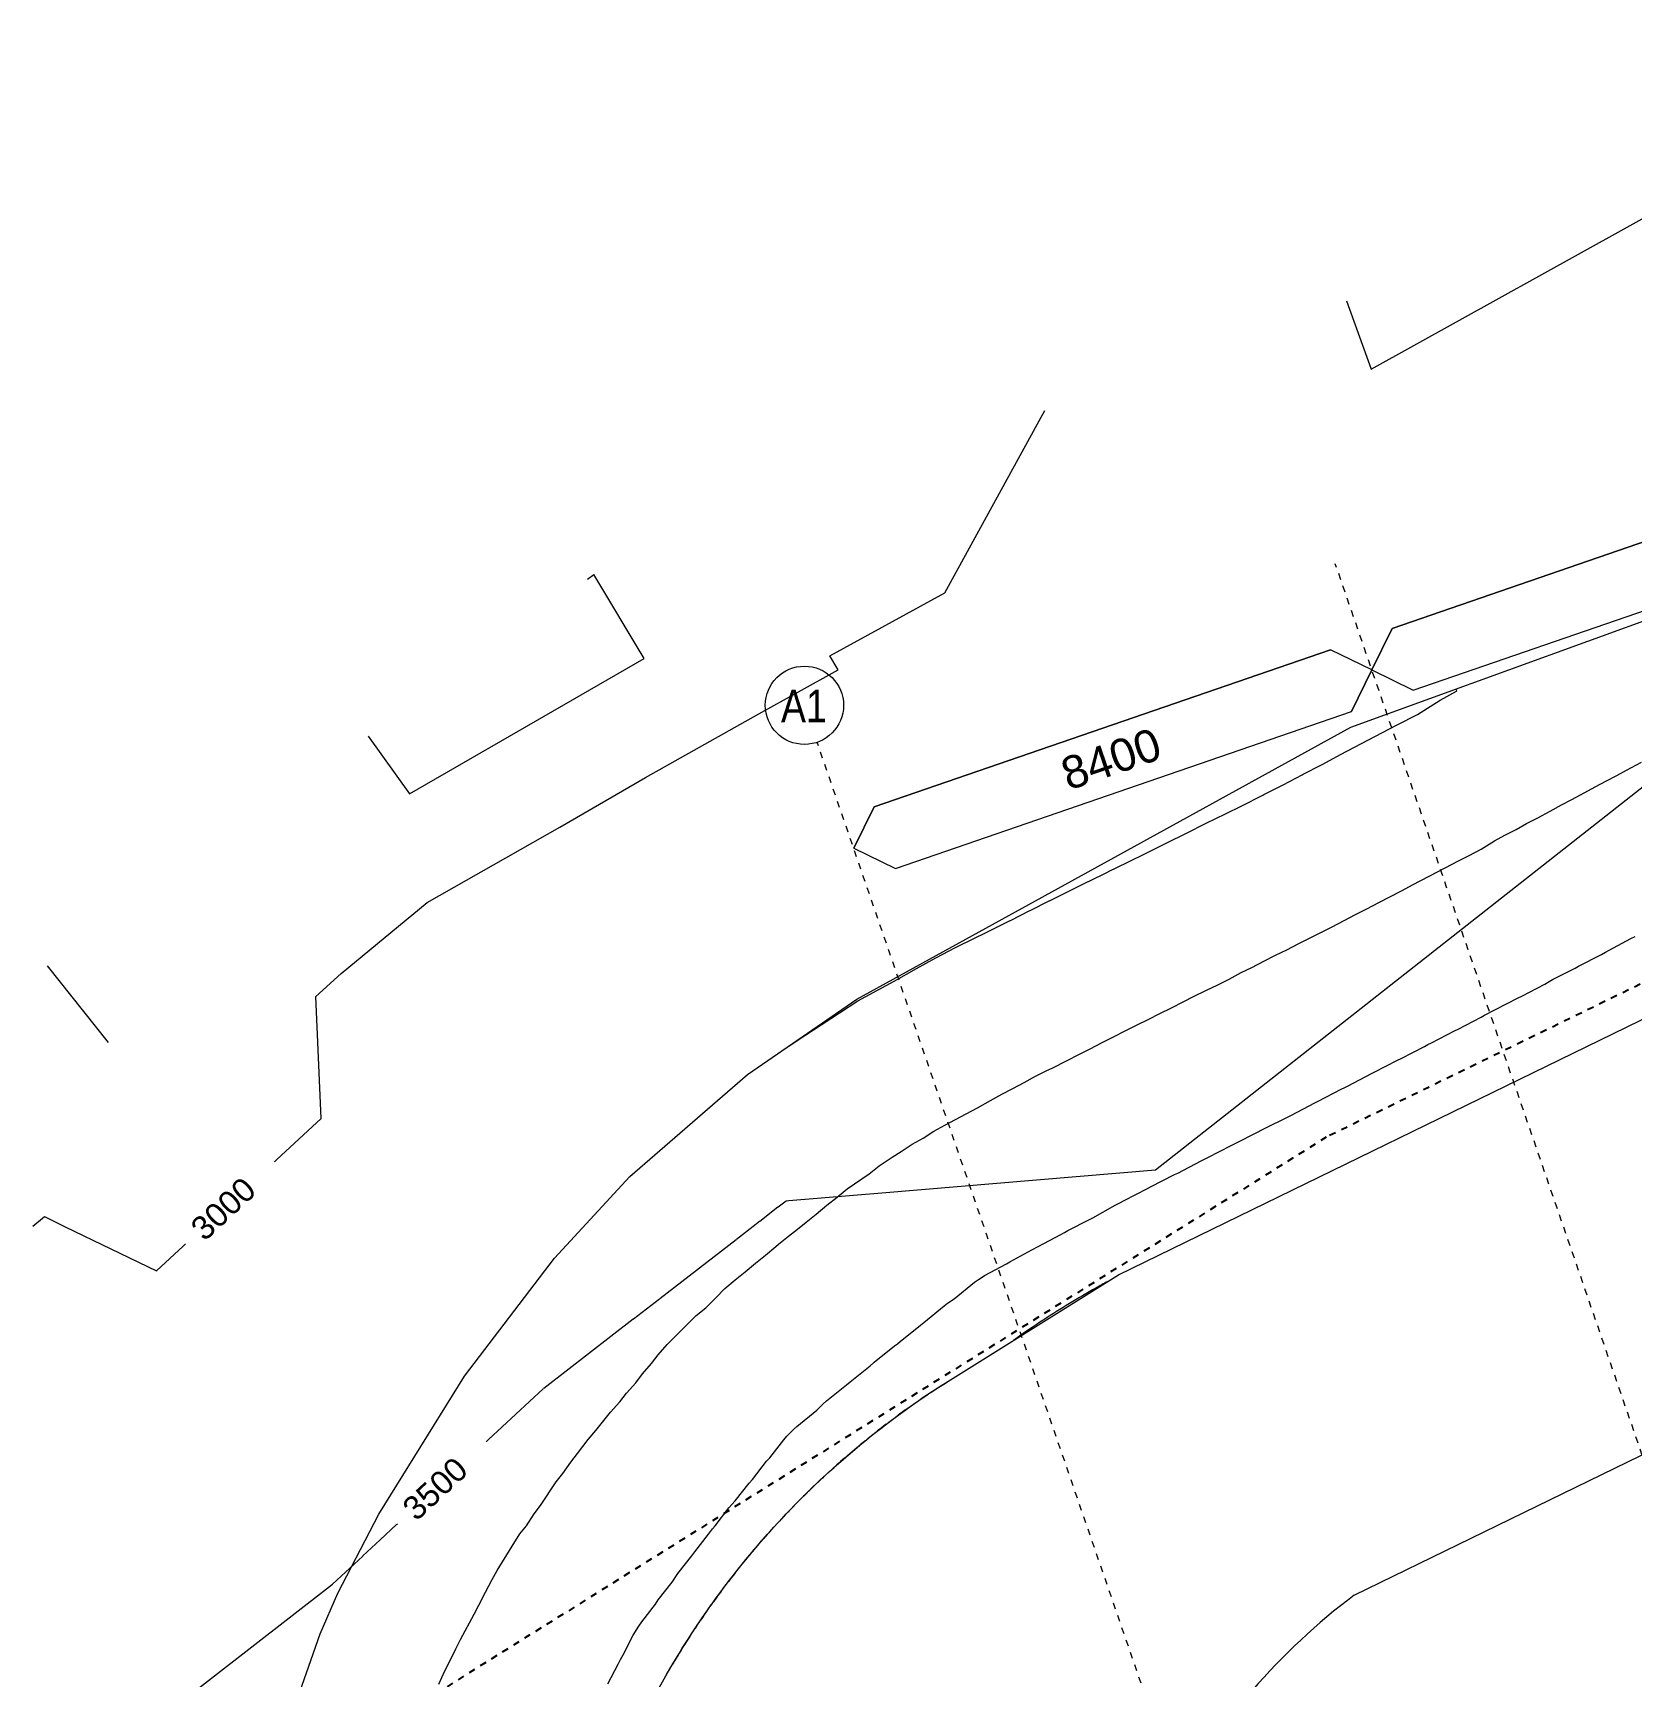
# Model space of a CAD drawing. Header units: metres. Extents: x -2477 to -2300, y 3875 to 4051.
# Drawn here: x -2476.03 to -2451.52, y 3998.58 to 4023.77 of the extents above; entities that cross this region are included whole.
import ezdxf

# ---------------------------------------------------------------- set-up
doc = ezdxf.new("R2010")
doc.units = ezdxf.units.M
doc.linetypes.add('BOUNDARY Tighter', pattern=[0.008, 0.004, -0.002, 0, -0.002])
doc.linetypes.add('Grid Line', pattern=[0.021, 0.012, -0.003, 0.003, -0.003])
for name, color, linetype, lineweight in [('A-ANNO-NOTE', 131, 'Continuous', 5), ('A-DETL', 90, 'Continuous', 13), ('A-DETL-GENF', 92, 'Continuous', 5), ('A-FLOR', 192, 'Continuous', 5), ('C-TOPO', 7, 'Continuous', 5), ('C-TOPO-LABL', 7, 'Continuous', 5), ('C-TOPO-MAJR', 7, 'Continuous', 20), ('C-TOPO-MINR', 7, 'Continuous', 5), ('S-GRID', 1, 'Continuous', 5), ('S-GRID-IDEN', 1, 'Continuous', 5)]:
    doc.layers.add(name, color=color, linetype=linetype, lineweight=lineweight)
doc.styles.add('Arial', font='arial.ttf', dxfattribs={"height": 0.5})
doc.styles.add('Arial Narrow', font='ARIALN.TTF', dxfattribs={"height": 0.5})
doc.styles.add('Arial_1', font='arial.ttf', dxfattribs={"height": 0.36})

# ---------------------------------------------------------------- blocks, each defined once
blk = doc.blocks.new('Dimension - Grids _2D_ - 1-200-1063977-GA - Part A')
at = {"layer": 'A-DETL-GENF'}
for p, q in [((-3.523, 0.5), (-4.023, 0)), ((-4.023, 0), (-3.523, 0.5)), ((3.877, 0.5), (-3.523, 0.5)), ((-3.523, 0.5), (3.877, 0.5)), ((4.377, 0), (3.877, 0.5)), ((4.377, 0), (3.877, 0.5)), ((-4.023, 0), (-3.523, -0.5)), ((3.877, -0.5), (4.377, 0)), ((4.377, 0), (3.877, -0.5)), ((-4.023, 0), (-3.523, -0.5)), ((-3.523, -0.5), (3.877, -0.5)), ((-3.523, -0.5), (3.877, -0.5))]:
    blk.add_line(p, q, dxfattribs=at)
blk = doc.blocks.new('Dimension - Grids _2D_ - 1-200-1063973-GA - Part A')
at = {"layer": 'A-DETL-GENF'}
for p, q in [((-4.523, 0.5), (-5.023, 0)), ((-5.023, 0), (-4.523, 0.5)), ((4.877, 0.5), (-4.523, 0.5)), ((-4.523, 0.5), (4.877, 0.5)), ((5.377, 0), (4.877, 0.5)), ((5.377, 0), (4.877, 0.5)), ((-5.023, 0), (-4.523, -0.5)), ((-5.023, 0), (-4.523, -0.5)), ((4.877, -0.5), (5.377, 0)), ((5.377, 0), (4.877, -0.5)), ((-4.523, -0.5), (4.877, -0.5)), ((-4.523, -0.5), (4.877, -0.5))]:
    blk.add_line(p, q, dxfattribs=at)
blk = doc.blocks.new('Grid - A1-3055139-GA - Part A')
at = {"layer": 'S-GRID-IDEN'}
blk.add_circle((0, 0), 0.003, dxfattribs=at)

msp = doc.modelspace()

# ---------------------------------------------------------------- linework, layer by layer
at = {"layer": 'A-DETL', "linetype": 'BOUNDARY Tighter', "lineweight": 25}
for p, q in [((-2439.332, 4015.0567), (-2456.1929, 4006.8399)), ((-2456.1929, 4006.8399), (-2471.9493, 3996.9956))]:
    msp.add_line(p, q, dxfattribs=at)
at = {"layer": 'A-FLOR'}
for p, q in [((-2459.3815, 4004.7298), (-2439.1329, 4014.5975)), ((-2455.7635, 3999.8184), (-2436.7444, 4009.0869)), ((-2461.9577, 4003.1202), (-2459.3815, 4004.7298))]:
    msp.add_line(p, q, dxfattribs=at)
msp.add_arc((-2449.7615, 3991.8199), 10, 126.88384, 151.39943, dxfattribs=at)
for points, knots in [([(-2466.321, 3998.5832), (-2466.2553, 3998.6982), (-2465.6813, 3999.6671), (-2464.6722, 4000.9519), (-2463.1912, 4002.2818), (-2462.3792, 4002.8569), (-2461.9577, 4003.1202)], [-0.53333333, -0.53333333, -0.53333333, -0.53333333, -0.5, -0.25, -0.125, 0, 0, 0, 0]), ([(-2467.9724, 3993.315), (-2467.885, 3994.3048), (-2467.5074, 3996.1332), (-2466.7484, 3997.8357), (-2466.321, 3998.5832)], [-1, -1, -1, -1, -0.75, -0.53333333, -0.53333333, -0.53333333, -0.53333333])]:
    msp.add_open_spline(points, degree=3, knots=knots, dxfattribs=at)
at = {"layer": 'C-TOPO'}
for p, q in [((-2455.8153, 4013.1285), (-2448.2523, 4015.8751)), ((-2467.5249, 4015.395), (-2467.4247, 4015.4668)), ((-2460.1966, 4010.716), (-2455.8153, 4013.1285)), ((-2463.3936, 4008.9556), (-2460.1966, 4010.716)), ((-2465.0708, 4007.8002), (-2463.3936, 4008.9556)), ((-2466.8745, 4006.2393), (-2465.0708, 4007.8002)), ((-2468.0301, 4004.9859), (-2466.8745, 4006.2393)), ((-2469.4085, 4003.1783), (-2468.0301, 4004.9859)), ((-2470.7254, 4001.0618), (-2469.4085, 4003.1783)), ((-2462.2597, 4002.9256), (-2462.1778, 4002.9796)), ((-2462.1778, 4002.9796), (-2462.1697, 4002.9849)), ((-2462.1697, 4002.9849), (-2462.1621, 4002.9899)), ((-2462.6083, 4002.6858), (-2462.5889, 4002.6996)), ((-2462.5889, 4002.6996), (-2462.5767, 4002.7082)), ((-2462.5767, 4002.7082), (-2462.5734, 4002.7105)), ((-2462.9806, 4002.4103), (-2462.9667, 4002.4209)), ((-2462.9667, 4002.4209), (-2462.9482, 4002.4351)), ((-2462.9445, 4002.4379), (-2462.9566, 4002.4287)), ((-2463.347, 4002.1181), (-2463.2785, 4002.1744)), ((-2463.5754, 4001.9246), (-2463.5838, 4001.9173)), ((-2463.5656, 4001.9331), (-2463.5728, 4001.9268)), ((-2463.5409, 4001.9544), (-2463.391, 4002.0816)), ((-2463.391, 4002.0816), (-2463.376, 4002.094)), ((-2463.376, 4002.094), (-2463.3615, 4002.1061)), ((-2463.3615, 4002.1061), (-2463.347, 4002.1181)), ((-2463.8364, 4001.692), (-2463.8016, 4001.7237)), ((-2463.8016, 4001.7237), (-2463.7866, 4001.7373)), ((-2463.7573, 4001.7638), (-2463.7429, 4001.7767)), ((-2464.1363, 4001.4082), (-2464.1289, 4001.4154)), ((-2471.3507, 3999.8492), (-2470.7254, 4001.0618)), ((-2464.4505, 4001.0905), (-2464.4548, 4001.086)), ((-2464.4346, 4001.1071), (-2464.4478, 4001.0933)), ((-2464.7199, 4000.7996), (-2464.698, 4000.824)), ((-2465.0238, 4000.4487), (-2464.9656, 4000.518)), ((-2464.968, 4000.5152), (-2464.9708, 4000.5118)), ((-2465.2213, 4000.2064), (-2465.2297, 4000.1958)), ((-2465.4454, 3999.916), (-2465.3439, 4000.0496)), ((-2471.6232, 3999.2233), (-2471.3507, 3999.8492)), ((-2465.6709, 3999.6055), (-2465.6258, 3999.6693)), ((-2465.7006, 3999.5633), (-2465.7102, 3999.5494)), ((-2472.0761, 3997.9363), (-2471.6232, 3999.2233)), ((-2465.9254, 3999.2302), (-2465.9311, 3999.2215)), ((-2465.8967, 3999.274), (-2465.8723, 3999.3109))]:
    msp.add_line(p, q, dxfattribs=at)
at = {"layer": 'C-TOPO', "flags": 128}
for points in [[(-2462.1621, 4002.9899), (-2462.0602, 4003.0555), (-2461.9577, 4003.1202)], [(-2462.9144, 4002.4608), (-2462.7791, 4002.562), (-2462.6428, 4002.6611)], [(-2462.5734, 4002.7105), (-2462.3769, 4002.8469), (-2462.3184, 4002.8865)], [(-2463.2249, 4002.2179), (-2463.1651, 4002.2659), (-2462.9806, 4002.4103)], [(-2463.7429, 4001.7767), (-2463.5683, 4001.9307), (-2463.5602, 4001.9377)], [(-2464.111, 4001.4329), (-2463.9575, 4001.5796), (-2463.8751, 4001.6563)], [(-2464.4233, 4001.1188), (-2464.2773, 4001.2683), (-2464.1512, 4001.3936)], [(-2464.679, 4000.845), (-2464.5831, 4000.9495), (-2464.444, 4001.0973)], [(-2464.942, 4000.5457), (-2464.8938, 4000.602), (-2464.7614, 4000.7532)], [(-2465.3215, 4000.0786), (-2465.1975, 4000.2363), (-2465.071, 4000.392)], [(-2465.5823, 3999.7299), (-2465.4643, 3999.8907), (-2465.4507, 3999.909)], [(-2465.8517, 3999.3418), (-2465.74, 3999.5064), (-2465.6939, 3999.5728)], [(-2466.0876, 3998.9751), (-2465.9813, 3999.1438), (-2465.9188, 3999.2404)], [(-2466.3092, 3998.6039), (-2466.2464, 3998.712), (-2466.1441, 3998.8832)]]:
    msp.add_lwpolyline(points, dxfattribs=at)
at = {"layer": 'C-TOPO'}
for start, end in [(123.78522, 123.92277), (125.72338, 126.28385), (125.54972, 125.72338), (123.92277, 124.40273), (127.39447, 128.0936), (129.29116, 129.88803), (129.10476, 129.29116), (130.98944, 131.6754), (132.85653, 133.46317), (132.6602, 132.85653), (134.44466, 134.64016), (134.64016, 135.27212), (136.33898, 137.10613), (138.10825, 138.93568), (137.97867, 138.09437), (139.95754, 140.73612), (139.76848, 139.95754), (141.79125, 142.5049), (141.58298, 141.79125), (143.30216, 143.40942), (143.55857, 144.25131), (143.40942, 143.55857), (145.29437, 145.99034), (145.16077, 145.29437), (147.12086, 147.7404), (146.92209, 147.12086), (148.7853, 148.91345), (148.65197, 148.7853), (148.91345, 149.5176)]:
    msp.add_arc((-2455.1224, 3992.18), 12.9, start, end, dxfattribs=at)
for centre, major_axis, ratio, start_param, end_param in [((-2455.5335, 3992.5949), (8.9564, 8.8703), 0.9770271, 1.5224781, 1.5256206), ((-2455.5539, 3992.5465), (8.1783, 9.6083), 0.9775129, 1.4739142, 1.4758989), ((-2455.5509, 3992.5529), (8.2823, 9.5137), 0.9776579, 1.5204343, 1.5228035), ((-2455.5555, 3992.5423), (8.0944, 9.6756), 0.977835, 1.5374299, 1.5398069), ((-2455.5491, 3992.553), (8.3021, 9.4961), 0.9777821, 1.5571398, 1.5596929), ((-2455.5674, 3992.5174), (7.6247, 10.0543), 0.9780534, 1.5250953, 1.5286308), ((-2455.5537, 3992.5411), (8.099, 9.6726), 0.977954, 1.5721259, 1.5744388), ((-2455.58, 3992.5024), (7.2681, 10.3143), 0.9779985, 1.5246735, 1.5275779), ((-2455.595, 3992.4918), (6.9485, 10.5281), 0.9777586, 1.5280083, 1.5339275), ((-2455.6052, 3992.4918), (6.8402, 10.5929), 0.9774633, 1.5552372, 1.5581828), ((-2455.617, 3992.4885), (6.672, 10.6947), 0.9771418, 1.5767205, 1.5824286), ((-2455.612, 3992.496), (6.8368, 10.5904), 0.977141, 1.5896968, 1.5925517)]:
    msp.add_ellipse(centre, major_axis=major_axis, ratio=ratio, start_param=start_param, end_param=end_param, dxfattribs=at)
for points in [[(-2459.7284, 4004.5266), (-2459.9986, 4004.3731), (-2460.2641, 4004.2115), (-2460.5245, 4004.042)], [(-2459.544, 4004.6297), (-2459.6053, 4004.596), (-2459.6663, 4004.5619), (-2459.7271, 4004.5274)], [(-2460.5265, 4004.0406), (-2460.6836, 4003.9384), (-2460.8388, 4003.8332), (-2460.9921, 4003.7252)]]:
    msp.add_open_spline(points, degree=3, dxfattribs=at)
at = {"layer": 'C-TOPO-MAJR', "color": 8, "lineweight": 15}
for p, q in [((-2455.5043, 4018.6142), (-2446.2118, 4023.7715)), ((-2455.8849, 4019.6613), (-2455.5043, 4018.6142)), ((-2462.0416, 4015.1882), (-2460.5112, 4017.9797)), ((-2463.8056, 4014.2225), (-2462.0416, 4015.1882)), ((-2464.8969, 4013.3305), (-2463.6769, 4014.0075)), ((-2463.6769, 4014.0075), (-2463.8056, 4014.2225)), ((-2466.6339, 4012.356), (-2464.8969, 4013.3305)), ((-2451.5889, 4012.466), (-2451.3576, 4012.5911)), ((-2467.945, 4011.5912), (-2466.6339, 4012.356)), ((-2452.0677, 4012.2095), (-2451.8942, 4012.3047)), ((-2451.8942, 4012.3047), (-2451.7383, 4012.3853)), ((-2451.7383, 4012.3853), (-2451.5889, 4012.466)), ((-2452.5844, 4011.936), (-2452.4258, 4012.02)), ((-2452.4258, 4012.02), (-2452.2272, 4012.1271)), ((-2452.2272, 4012.1271), (-2452.0677, 4012.2095)), ((-2453.1214, 4011.6471), (-2452.9482, 4011.737)), ((-2452.9482, 4011.737), (-2452.7592, 4011.8399)), ((-2452.7592, 4011.8399), (-2452.5844, 4011.936)), ((-2469.9834, 4010.4404), (-2467.945, 4011.5912)), ((-2453.6118, 4011.3856), (-2453.4546, 4011.4717)), ((-2453.4546, 4011.4717), (-2453.2794, 4011.5595)), ((-2453.2794, 4011.5595), (-2453.1214, 4011.6471)), ((-2454.0017, 4011.1599), (-2453.8187, 4011.2544)), ((-2453.8187, 4011.2544), (-2453.6118, 4011.3856)), ((-2454.8716, 4010.7088), (-2454.36, 4010.975)), ((-2454.36, 4010.975), (-2454.1747, 4011.0707)), ((-2454.1747, 4011.0707), (-2454.0017, 4011.1599)), ((-2455.0312, 4010.6205), (-2454.8716, 4010.7088)), ((-2455.3856, 4010.4374), (-2455.2183, 4010.5239)), ((-2455.2183, 4010.5239), (-2455.0312, 4010.6205)), ((-2471.3014, 4009.3511), (-2469.9834, 4010.4404)), ((-2455.9196, 4010.1617), (-2455.745, 4010.2519)), ((-2455.745, 4010.2519), (-2455.5725, 4010.3409)), ((-2455.5725, 4010.3409), (-2455.3856, 4010.4374)), ((-2456.4793, 4009.8751), (-2456.2949, 4009.9703)), ((-2456.2949, 4009.9703), (-2456.1048, 4010.0661)), ((-2456.1048, 4010.0661), (-2455.9196, 4010.1617)), ((-2456.9735, 4009.6286), (-2456.7972, 4009.7126)), ((-2456.7972, 4009.7126), (-2456.6127, 4009.8079)), ((-2456.6127, 4009.8079), (-2456.4793, 4009.8751)), ((-2457.3333, 4009.444), (-2457.1502, 4009.5386)), ((-2457.1502, 4009.5386), (-2456.9735, 4009.6286)), ((-2471.6884, 4008.9968), (-2471.3014, 4009.3511)), ((-2457.8584, 4009.1785), (-2457.6819, 4009.2653)), ((-2457.6819, 4009.2653), (-2457.499, 4009.3627)), ((-2457.499, 4009.3627), (-2457.3333, 4009.444)), ((-2471.6082, 4007.1262), (-2471.6884, 4008.9968)), ((-2458.3863, 4008.9175), (-2458.2179, 4009.0001)), ((-2458.2179, 4009.0001), (-2458.041, 4009.0871)), ((-2458.041, 4009.0871), (-2457.8584, 4009.1785)), ((-2458.9261, 4008.6431), (-2458.7443, 4008.7371)), ((-2458.7443, 4008.7371), (-2458.5679, 4008.8237)), ((-2458.5679, 4008.8237), (-2458.3863, 4008.9175)), ((-2459.4567, 4008.3763), (-2459.2752, 4008.4701)), ((-2459.2752, 4008.4701), (-2459.1013, 4008.5572)), ((-2459.1013, 4008.5572), (-2458.9261, 4008.6431)), ((-2459.987, 4008.1097), (-2459.8138, 4008.1964)), ((-2459.8138, 4008.1964), (-2459.6285, 4008.2904)), ((-2459.6285, 4008.2904), (-2459.4567, 4008.3763)), ((-2460.3985, 4007.8981), (-2460.1658, 4008.0156)), ((-2460.1658, 4008.0156), (-2459.987, 4008.1097)), ((-2460.8262, 4007.6764), (-2460.6544, 4007.7738)), ((-2460.6544, 4007.7738), (-2460.4778, 4007.8611)), ((-2460.4778, 4007.8611), (-2460.3985, 4007.8981)), ((-2461.3431, 4007.4017), (-2461.1691, 4007.4989)), ((-2461.1691, 4007.4989), (-2461.0014, 4007.5853)), ((-2461.0014, 4007.5853), (-2460.8262, 4007.6764)), ((-2462.0426, 4007.0222), (-2461.7166, 4007.1989)), ((-2461.7166, 4007.1989), (-2461.5425, 4007.2905)), ((-2461.5425, 4007.2905), (-2461.3431, 4007.4017)), ((-2474.1309, 4004.7913), (-2471.6082, 4007.1262)), ((-2462.3767, 4006.8226), (-2462.2128, 4006.9309)), ((-2462.2128, 4006.9309), (-2462.0426, 4007.0222)), ((-2462.7115, 4006.6222), (-2462.5458, 4006.7319)), ((-2462.5458, 4006.7319), (-2462.3767, 4006.8226)), ((-2463.049, 4006.4022), (-2462.8501, 4006.5314)), ((-2462.8501, 4006.5314), (-2462.7115, 4006.6222)), ((-2463.5407, 4006.0506), (-2463.2054, 4006.2761)), ((-2463.2054, 4006.2761), (-2463.049, 4006.4022)), ((-2463.8518, 4005.7955), (-2463.6958, 4005.9211)), ((-2463.6958, 4005.9211), (-2463.5407, 4006.0506)), ((-2464.0141, 4005.6601), (-2463.8518, 4005.7955)), ((-2476.0286, 4005.4778), (-2475.8521, 4005.6238)), ((-2475.8521, 4005.6238), (-2475.5326, 4005.4674)), ((-2475.5326, 4005.4674), (-2474.1309, 4004.7913)), ((-2464.4396, 4005.3221), (-2464.3017, 4005.4306)), ((-2464.3017, 4005.4306), (-2464.169, 4005.5353)), ((-2464.169, 4005.5353), (-2464.0141, 4005.6601)), ((-2464.795, 4005.0321), (-2464.6372, 4005.1639)), ((-2464.6372, 4005.1639), (-2464.593, 4005.1986)), ((-2464.593, 4005.1986), (-2464.4396, 4005.3221)), ((-2464.9462, 4004.9095), (-2464.795, 4005.0321)), ((-2465.2567, 4004.6555), (-2465.1045, 4004.7773)), ((-2465.1045, 4004.7773), (-2464.9462, 4004.9095)), ((-2465.5595, 4004.3743), (-2465.4146, 4004.5217)), ((-2465.4146, 4004.5217), (-2465.2567, 4004.6555)), ((-2465.8582, 4004.1042), (-2465.7082, 4004.2252)), ((-2465.7082, 4004.2252), (-2465.5595, 4004.3743)), ((-2466.302, 4003.6629), (-2466.0036, 4003.9585)), ((-2466.0036, 4003.9585), (-2465.8582, 4004.1042)), ((-2466.4376, 4003.5034), (-2466.302, 4003.6629)), ((-2466.5429, 4003.3695), (-2466.4376, 4003.5034)), ((-2466.7828, 4003.0759), (-2466.6784, 4003.2103)), ((-2466.6784, 4003.2103), (-2466.5429, 4003.3695)), ((-2467.0284, 4002.7843), (-2466.9239, 4002.9138)), ((-2466.9239, 4002.9138), (-2466.7828, 4003.0759)), ((-2467.1683, 4002.6244), (-2467.0284, 4002.7843)), ((-2467.3955, 4002.3437), (-2467.2948, 4002.4731)), ((-2467.2948, 4002.4731), (-2467.1683, 4002.6244)), ((-2467.6761, 4001.9879), (-2467.5109, 4002.2058)), ((-2467.5109, 4002.2058), (-2467.3955, 4002.3437)), ((-2467.7768, 4001.86), (-2467.6761, 4001.9879)), ((-2468.0018, 4001.5557), (-2467.9017, 4001.6827)), ((-2467.9017, 4001.6827), (-2467.7768, 4001.86)), ((-2468.2418, 4001.1919), (-2468.0018, 4001.5557)), ((-2468.341, 4001.0658), (-2468.2418, 4001.1919)), ((-2468.5584, 4000.7564), (-2468.4598, 4000.8818)), ((-2468.4598, 4000.8818), (-2468.341, 4001.0658)), ((-2468.6775, 4000.5719), (-2468.5584, 4000.7564)), ((-2468.9103, 4000.1986), (-2468.6775, 4000.5719)), ((-2468.9833, 4000.0583), (-2468.9103, 4000.1986)), ((-2469.0859, 3999.863), (-2468.9833, 4000.0583)), ((-2469.2614, 3999.5278), (-2469.1887, 3999.6676)), ((-2469.1887, 3999.6676), (-2469.0859, 3999.863)), ((-2469.4704, 3999.1366), (-2469.2614, 3999.5278)), ((-2469.5428, 3998.9975), (-2469.4704, 3999.1366)), ((-2469.638, 3998.7963), (-2469.5428, 3998.9975)), ((-2469.8053, 3998.4564), (-2469.7097, 3998.6583)), ((-2469.7097, 3998.6583), (-2469.638, 3998.7963))]:
    msp.add_line(p, q, dxfattribs=at)
at = {"layer": 'C-TOPO-MINR', "color": 253}
for p, q in [((-2466.6524, 4014.1769), (-2467.4247, 4015.4668)), ((-2470.2545, 4012.1033), (-2466.6524, 4014.1769)), ((-2454.7947, 4013.3218), (-2454.4468, 4013.5424)), ((-2454.4468, 4013.5424), (-2454.1972, 4013.6791)), ((-2454.1924, 4013.6815), (-2454.204, 4013.7137)), ((-2454.1972, 4013.6791), (-2454.1924, 4013.6815)), ((-2455.0983, 4013.1653), (-2454.8071, 4013.3154)), ((-2454.8071, 4013.3154), (-2454.7947, 4013.3218)), ((-2470.8872, 4012.9866), (-2470.2545, 4012.1033)), ((-2455.9761, 4012.7086), (-2455.1139, 4013.1572)), ((-2455.1139, 4013.1572), (-2455.0983, 4013.1653)), ((-2456.5466, 4012.4039), (-2456.2642, 4012.5499)), ((-2456.2642, 4012.5499), (-2456.2451, 4012.5598)), ((-2456.2451, 4012.5598), (-2455.9761, 4012.7086)), ((-2457.151, 4012.0918), (-2456.856, 4012.2442)), ((-2456.856, 4012.2442), (-2456.5645, 4012.3947)), ((-2456.5645, 4012.3947), (-2456.5466, 4012.4039)), ((-2457.4875, 4011.9221), (-2457.1658, 4012.0842)), ((-2457.1658, 4012.0842), (-2457.151, 4012.0918)), ((-2458.0374, 4011.6528), (-2457.7384, 4011.7954)), ((-2457.7384, 4011.7954), (-2457.7264, 4011.8016)), ((-2457.7264, 4011.8016), (-2457.5003, 4011.9155)), ((-2457.5003, 4011.9155), (-2457.4875, 4011.9221)), ((-2458.6283, 4011.357), (-2458.3467, 4011.4953)), ((-2458.3467, 4011.4953), (-2458.3373, 4011.5001)), ((-2458.3373, 4011.5001), (-2458.0374, 4011.6528)), ((-2458.9369, 4011.2048), (-2458.6364, 4011.3527)), ((-2458.6364, 4011.3527), (-2458.6283, 4011.357)), ((-2459.5321, 4010.9125), (-2459.2451, 4011.0532)), ((-2459.2451, 4011.0532), (-2458.9436, 4011.2014)), ((-2458.9436, 4011.2014), (-2458.9369, 4011.2048)), ((-2460.1418, 4010.613), (-2459.8424, 4010.7599)), ((-2459.8424, 4010.7599), (-2459.838, 4010.7621)), ((-2459.838, 4010.7621), (-2459.537, 4010.9099)), ((-2459.537, 4010.9099), (-2459.5321, 4010.9125)), ((-2460.7365, 4010.3152), (-2460.4425, 4010.4623)), ((-2460.4425, 4010.4623), (-2460.439, 4010.4642)), ((-2460.439, 4010.4642), (-2460.1418, 4010.613)), ((-2461.0368, 4010.1648), (-2460.7398, 4010.3135)), ((-2460.7398, 4010.3135), (-2460.7365, 4010.3152)), ((-2461.5753, 4009.8982), (-2461.4392, 4009.9617)), ((-2461.4392, 4009.9617), (-2461.0397, 4010.1633)), ((-2461.0397, 4010.1633), (-2461.0368, 4010.1648)), ((-2462.1805, 4009.5911), (-2461.8806, 4009.7471)), ((-2461.8806, 4009.7471), (-2461.8784, 4009.7483)), ((-2461.8784, 4009.7483), (-2461.5753, 4009.8982)), ((-2451.9117, 4009.6764), (-2451.8552, 4009.7075)), ((-2451.8552, 4009.7075), (-2451.5222, 4009.8839)), ((-2451.5222, 4009.8839), (-2451.4575, 4009.9188)), ((-2474.8673, 4008.2907), (-2475.8036, 4009.4649)), ((-2462.4795, 4009.4241), (-2462.1825, 4009.5901)), ((-2462.1825, 4009.5901), (-2462.1805, 4009.5911)), ((-2452.3759, 4009.4321), (-2452.3251, 4009.4603)), ((-2452.3251, 4009.4603), (-2451.9729, 4009.6431)), ((-2451.9729, 4009.6431), (-2451.9117, 4009.6764)), ((-2463.3773, 4008.9323), (-2462.8223, 4009.2331)), ((-2462.8223, 4009.2331), (-2462.8199, 4009.2344)), ((-2462.8199, 4009.2344), (-2462.4795, 4009.4241)), ((-2452.8428, 4009.1869), (-2452.7768, 4009.2288)), ((-2452.7768, 4009.2288), (-2452.7266, 4009.2562)), ((-2452.7266, 4009.2562), (-2452.3759, 4009.4321)), ((-2453.6062, 4008.7928), (-2453.2511, 4008.9761)), ((-2453.2511, 4008.9761), (-2453.1963, 4009.0043)), ((-2453.1963, 4009.0043), (-2452.8428, 4009.1869)), ((-2463.9397, 4008.5608), (-2463.6592, 4008.7465)), ((-2463.6592, 4008.7465), (-2463.6576, 4008.7474)), ((-2463.6576, 4008.7474), (-2463.3794, 4008.9312)), ((-2463.3794, 4008.9312), (-2463.3773, 4008.9323)), ((-2453.8173, 4008.6813), (-2453.7671, 4008.7091)), ((-2453.7671, 4008.7091), (-2453.6062, 4008.7928)), ((-2464.1744, 4008.407), (-2463.9397, 4008.5608)), ((-2454.5805, 4008.2872), (-2454.2247, 4008.4709)), ((-2454.2247, 4008.4709), (-2454.1724, 4008.4979)), ((-2454.1724, 4008.4979), (-2453.8173, 4008.6813)), ((-2464.4445, 4008.2316), (-2464.1744, 4008.407)), ((-2455.0437, 4008.048), (-2454.6881, 4008.2316)), ((-2454.6881, 4008.2316), (-2454.634, 4008.2596)), ((-2454.634, 4008.2596), (-2454.5805, 4008.2872)), ((-2455.4584, 4007.8347), (-2455.1022, 4008.0185)), ((-2455.1022, 4008.0185), (-2455.0437, 4008.048)), ((-2455.8561, 4007.6298), (-2455.4991, 4007.8141)), ((-2455.4991, 4007.8141), (-2455.4584, 4007.8347)), ((-2456.3199, 4007.3928), (-2455.963, 4007.5771)), ((-2455.963, 4007.5771), (-2455.9095, 4007.6044)), ((-2455.9095, 4007.6044), (-2455.8561, 4007.6298)), ((-2456.78, 4007.1521), (-2456.7274, 4007.178)), ((-2456.7274, 4007.178), (-2456.3697, 4007.3683)), ((-2456.3697, 4007.3683), (-2456.3199, 4007.3928)), ((-2457.2404, 4006.9225), (-2457.1906, 4006.947)), ((-2457.1906, 4006.947), (-2457.1383, 4006.9727)), ((-2457.1383, 4006.9727), (-2456.78, 4007.1521)), ((-2458.0099, 4006.5264), (-2457.6506, 4006.712)), ((-2457.6506, 4006.712), (-2457.5989, 4006.7374)), ((-2457.5989, 4006.7374), (-2457.2404, 4006.9225)), ((-2458.471, 4006.2903), (-2458.1114, 4006.4761)), ((-2458.1114, 4006.4761), (-2458.0608, 4006.5014)), ((-2458.0608, 4006.5014), (-2458.0099, 4006.5264)), ((-2458.8877, 4006.0793), (-2458.5205, 4006.2655)), ((-2458.5205, 4006.2655), (-2458.471, 4006.2903)), ((-2459.2919, 4005.8678), (-2458.9372, 4006.0545)), ((-2458.9372, 4006.0545), (-2458.8877, 4006.0793)), ((-2459.7719, 4005.6057), (-2459.4304, 4005.7993)), ((-2459.4304, 4005.7993), (-2459.3803, 4005.824)), ((-2459.3803, 4005.824), (-2459.3578, 4005.8345)), ((-2459.3578, 4005.8345), (-2459.2919, 4005.8678)), ((-2460.1558, 4005.4077), (-2459.8224, 4005.5794)), ((-2459.8224, 4005.5794), (-2459.7719, 4005.6057)), ((-2460.7079, 4005.1121), (-2460.6109, 4005.1646)), ((-2460.6109, 4005.1646), (-2460.2651, 4005.3466)), ((-2460.2651, 4005.3466), (-2460.2067, 4005.3792)), ((-2460.2067, 4005.3792), (-2460.1558, 4005.4077)), ((-2461.0958, 4004.8979), (-2461.0463, 4004.9305)), ((-2461.0463, 4004.9305), (-2460.7079, 4005.1121)), ((-2461.5258, 4004.6557), (-2461.4833, 4004.6836)), ((-2461.4833, 4004.6836), (-2461.4325, 4004.7172)), ((-2461.4325, 4004.7172), (-2461.0958, 4004.8979)), ((-2461.8997, 4004.3638), (-2461.5867, 4004.6161)), ((-2461.5867, 4004.6161), (-2461.5258, 4004.6557)), ((-2462.3654, 4004.0011), (-2462.0524, 4004.2533)), ((-2462.0524, 4004.2533), (-2462.0041, 4004.2936)), ((-2462.0041, 4004.2936), (-2461.8997, 4004.3638)), ((-2462.728, 4003.7076), (-2462.4167, 4003.9584)), ((-2462.4167, 4003.9584), (-2462.3654, 4004.0011)), ((-2462.8147, 4003.6393), (-2462.7705, 4003.6741)), ((-2462.7705, 4003.6741), (-2462.728, 4003.7076)), ((-2463.1246, 4003.3896), (-2462.8147, 4003.6393)), ((-2463.4966, 4003.0871), (-2463.1903, 4003.3355)), ((-2463.1903, 4003.3355), (-2463.139, 4003.3783)), ((-2463.139, 4003.3783), (-2463.1246, 4003.3896)), ((-2463.8576, 4002.7964), (-2463.5487, 4003.0435)), ((-2463.5487, 4003.0435), (-2463.4966, 4003.0871)), ((-2464.3146, 4002.4057), (-2464.0084, 4002.6527)), ((-2464.0084, 4002.6527), (-2463.9587, 4002.7025)), ((-2463.9587, 4002.7025), (-2463.9103, 4002.7517)), ((-2463.9103, 4002.7517), (-2463.8576, 4002.7964)), ((-2464.3638, 4002.3564), (-2464.3146, 4002.4057)), ((-2464.7289, 4001.9249), (-2464.5106, 4002.2024)), ((-2464.5106, 4002.2024), (-2464.4647, 4002.2564)), ((-2464.4647, 4002.2564), (-2464.3638, 4002.3564)), ((-2464.7753, 4001.8704), (-2464.7289, 4001.9249)), ((-2464.9924, 4001.5908), (-2464.7753, 4001.8704)), ((-2465.2599, 4001.2638), (-2465.0412, 4001.5347)), ((-2465.0412, 4001.5347), (-2464.9924, 4001.5908)), ((-2465.5656, 4000.8816), (-2465.3531, 4001.155)), ((-2465.3531, 4001.155), (-2465.3088, 4001.2079)), ((-2465.3088, 4001.2079), (-2465.2599, 4001.2638)), ((-2465.6064, 4000.8329), (-2465.5656, 4000.8816)), ((-2465.8793, 4000.4833), (-2465.6649, 4000.7558)), ((-2465.6649, 4000.7558), (-2465.6064, 4000.8329)), ((-2471.4357, 3999.987), (-2470.9697, 4000.4186)), ((-2466.1374, 4000.1488), (-2465.924, 4000.42)), ((-2465.924, 4000.42), (-2465.8793, 4000.4833)), ((-2466.2241, 4000.0175), (-2466.1374, 4000.1488)), ((-2474.6652, 3997.4777), (-2471.4357, 3999.987)), ((-2466.4368, 3999.747), (-2466.2241, 4000.0175)), ((-2466.6917, 3999.4106), (-2466.4801, 3999.6799)), ((-2466.4801, 3999.6799), (-2466.4368, 3999.747)), ((-2466.7356, 3999.3427), (-2466.6917, 3999.4106)), ((-2466.9782, 3998.9034), (-2466.8213, 3999.2052)), ((-2466.8213, 3999.2052), (-2466.7356, 3999.3427)), ((-2467.0164, 3998.8308), (-2466.9782, 3998.9034)), ((-2467.2112, 3998.4569), (-2467.0546, 3998.7581)), ((-2467.0546, 3998.7581), (-2467.0164, 3998.8308))]:
    msp.add_line(p, q, dxfattribs=at)
at = {"layer": 'C-TOPO-MINR', "color": 254}
for p, q in [((-2458.8105, 4006.3379), (-2451.309, 4012.2374)), ((-2463.009, 4005.9885), (-2458.8105, 4006.3379)), ((-2464.4329, 4005.87), (-2463.0104, 4005.9884)), ((-2464.8816, 4005.5542), (-2464.6022, 4005.7705)), ((-2464.5997, 4005.7725), (-2464.4787, 4005.8662)), ((-2464.4787, 4005.8662), (-2464.4366, 4005.8697)), ((-2465.2389, 4005.2775), (-2464.9359, 4005.5122)), ((-2464.932, 4005.5152), (-2464.8827, 4005.5534)), ((-2466.414, 4004.3676), (-2465.2435, 4005.274)), ((-2466.8159, 4004.0564), (-2466.4187, 4004.364)), ((-2468.1925, 4002.9904), (-2466.8206, 4004.0528)), ((-2469.6703, 4001.6219), (-2468.2028, 4002.9809)), ((-2468.1982, 4002.9851), (-2468.1925, 4002.9904)), ((-2469.9379, 4001.3741), (-2469.6737, 4001.6188)), ((-2470.4478, 4000.9019), (-2469.9406, 4001.3715)), ((-2470.7001, 4000.6682), (-2470.4496, 4000.9001)), ((-2470.9687, 4000.4195), (-2470.7013, 4000.667))]:
    msp.add_line(p, q, dxfattribs=at)
at = {"layer": 'S-GRID', "linetype": 'Grid Line'}
for p, q in [((-2434.4824, 3952.9821), (-2456.0546, 4015.6308)), ((-2442.4287, 3950.2459), (-2464.0009, 4012.8946))]:
    msp.add_line(p, q, dxfattribs=at)

# ---------------------------------------------------------------- block references
at = {"layer": 'A-DETL-GENF', "rotation": 19.00040712023049}
for name, p in [('Dimension - Grids _2D_ - 1-200-1063973-GA - Part A', (-2450.7456, 4015.6398)), ('Dimension - Grids _2D_ - 1-200-1063977-GA - Part A', (-2459.6334, 4012.5794))]:
    msp.add_blockref(name, p, dxfattribs=at)
at = {"layer": 'S-GRID-IDEN', "xscale": 199.9999999999999, "yscale": 199.9999999999999, "zscale": 199.9999999999999, "rotation": 19.00040712021574}
msp.add_blockref('Grid - A1-3055139-GA - Part A', (-2464.1962, 4013.4619), dxfattribs=at)

# ---------------------------------------------------------------- texts
at = {"layer": 'A-ANNO-NOTE', "insert": (-2460.3102, 4012.6249), "char_height": 0.5, "width": 1.859915, "attachment_point": 1, "rotation": 19.00041, "style": 'Arial'}
msp.add_mtext('8400', dxfattribs=at)
at = {"layer": 'S-GRID-IDEN', "insert": (-2464.5549, 4013.7024), "char_height": 0.5, "width": 0.849789, "attachment_point": 1, "style": 'Arial Narrow'}
msp.add_mtext('A1', dxfattribs=at)

# ---------------------------------------------------------------- next in the draw order: texts
at = {"layer": 'C-TOPO-LABL', "char_height": 0.36, "width": 1.668077, "attachment_point": 1, "line_spacing_factor": 0.941778, "style": 'Arial_1', "bg_fill": 3, "box_fill_scale": 1.25, "bg_fill_color": 256, "bg_fill_true_color": 13158600, "bg_fill_transparency": 0}
for s, insert, rotation in [(' 3000 ', (-2473.7443, 4005.401), 42.78521), (' 3500 ', (-2470.496, 4001.1092), 42.80196)]:
    msp.add_mtext(s, dxfattribs=dict(at, insert=insert, rotation=rotation))

doc.saveas('drawing.dxf')
